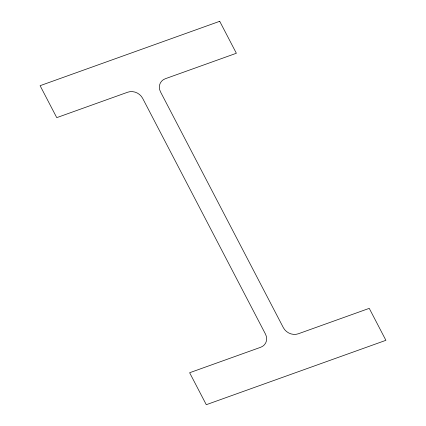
<?xml version="1.0" encoding="UTF-8"?>
<svg xmlns="http://www.w3.org/2000/svg" width="426" height="426" viewBox="0 0 426 426"><rect width="100%" height="100%" fill="white"/><g stroke="black" fill="none" stroke-linecap="round" stroke-linejoin="round"><path stroke-width="0.64" d="M219.715 21.3L40.103 85.685L56.749 117.645L127.747 92.197A11.443 9.92 29.9 0 1 142.667 98.353L265.451 334.059A11.443 9.92 29.9 0 1 260.632 347.291L189.634 372.739L206.285 404.7L385.897 340.315L369.251 308.355L298.253 333.803A11.443 9.92 29.9 0 1 283.333 327.647L160.549 91.941A11.443 9.92 29.9 0 1 165.368 78.709L236.366 53.261L219.715 21.3"/></g></svg>
